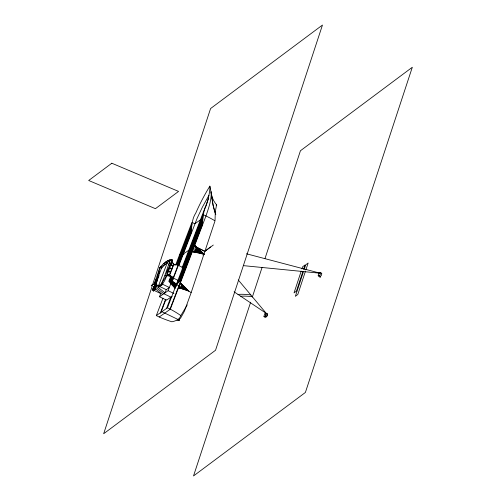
<?xml version="1.0" encoding="UTF-8"?>
<svg xmlns="http://www.w3.org/2000/svg" width="501" height="501" viewBox="0 0 501 501"><rect width="100%" height="100%" fill="white"/><g stroke="black" fill="none" stroke-linecap="round" stroke-linejoin="round"><path stroke-width="0.75" d="M155.993 286.046L155.723 286.61M177.066 320.371L178.513 320.007L180.636 318.041L184.424 311.209L191.188 292.559L215.023 220.841L215.317 211.66L216.576 204.784L216.181 205.56M190.317 235.614C192.209 228.005 191.207 219.926 195.772 213.075A50.488 11.091 -64.3 0 1 201.721 200.582L203.312 197.544A50.488 11.091 -64.3 0 1 209.869 186.14C212.023 195.559 212.155 205.441 215.737 214.547M201.44 227.805C203.281 220.434 202.473 212.712 206.136 205.805A50.488 10.815 -64.4 0 0 208.873 195.565L209.293 193.342A50.488 10.815 -64.4 0 0 209.869 186.14M158.535 286.215L161.98 284.894L161.479 283.71L164.898 275.406L166.57 275.481L161.479 283.71L158.391 285.877L158.886 287.067C167.61 281.618 167.296 268.956 172.187 260.789L172.181 259.631C166.927 259.505 163.032 263.983 159.863 267.615L156.55 281.111L154.759 282.52L154.183 284.7M168.931 264.979L170.008 259.75L168.386 260.889M153.6 286.879L152.83 289.785L153.325 290.968L155.798 289.234M161.98 284.894L162.9 283.666L161.479 283.71L169.351 287.499L166.263 289.672L165.042 292.86L156.575 286.14L154.22 288.288L155.285 284.349L156.519 283.478L156.945 285.182L156.575 286.14L152.987 289.152L153.694 286.528M153.719 286.772L153.181 288.776L154.195 288.062L155.091 284.725M155.46 287.417L156.519 283.478M187.23 304.921L180.736 315.736A53.137 18.719 20.9 0 1 178.224 319.281L177.73 319.625A53.137 18.719 20.9 0 1 172.206 321.723L171.887 321.786A48.146 16.965 20.9 0 1 159.212 317.001L156.318 315.611L162.982 298.17M153.231 289.891L153.669 288.463M154.759 284.894L155.999 281.362M152.241 285.99L103.663 433.741L215.543 350.249L322.462 25.05L210.583 108.542L152.486 285.069L152.761 284.462M250.638 302.209L193.518 475.95L305.391 392.458L412.31 67.259L300.437 150.751L265.042 258.41M252.347 297.018L262.111 267.315M263.939 316.363L264.973 313.231L267.659 313.563L266.632 316.695L263.939 316.363L264.666 317.196L266.012 317.358M265.179 316.607L266.25 313.344L238.244 279.946M265.286 316.745L266.363 313.482M266.895 316.231L267.503 314.377M301.207 271.122L294.043 292.916L296.423 291.137L302.867 271.529M301.921 268.943L302.642 266.764L305.015 264.991L303.587 269.35M303.537 271.436L295.358 296.316L297.807 294.488L305.504 271.072M304.257 269.244L305.698 264.854L308.153 263.025L305.986 269.607M320.696 277.147L319.644 277.072L318.185 275.7L319.212 272.569L320.79 272.682L321.761 273.596M320.734 276.727L319.757 275.813L320.79 272.682M321.179 275.719L321.786 273.872M161.028 266.651L159.863 267.615L154.759 282.52L155.197 283.46L154.671 284.869M174.373 264.841L171.567 261.228L172.181 259.631L170.052 260.464L164.898 275.406L172.187 260.789L167.791 260.576L169.651 261.679M153.619 287.674L152.83 289.785L153.325 290.968L155.604 288.457M158.942 273.671L159.744 271.573M155.197 283.46L155.817 283.027L161.836 267.277M152.987 289.152L154.471 286.916M158.072 278.118L156.869 281.268L156.55 281.111L157.289 280.591L155.986 284.011M158.316 277.485L159.036 275.6M153.325 290.968L153.632 290.173L152.83 289.785L155.297 288.05M153.895 289.484L154.414 288.119M158.504 285.708L167.234 262.868L165.624 262.092L167.29 261.478M158.886 287.067L159.193 286.265M166.958 273.289L168.311 269.738M170.484 264.065L171.298 261.935M172.112 296.266L166.545 300.168L159.481 296.767L160.696 293.573L154.27 290.48M169.576 275.387L173.86 264.184M170.728 276.358L168.812 281.368L175.031 288.382M175.657 265.016L191.952 222.381L194.839 223.772L202.874 218.135M171.242 277.015L169.614 281.268L175.563 287.975M176.565 264.622L191.883 224.542M171.749 277.673L170.415 281.167L175.513 286.916M177.204 264.941L191.726 226.953M172.256 278.331L171.21 281.067L176.07 286.547M159.481 296.767L168.129 290.693L172.745 278.625M178.118 264.547L191.407 229.765M178.25 264.647L172.012 280.961L176.014 285.476M173.747 264.885L178.638 264.628L172.413 280.911L171.674 281.43L176.058 286.378M160.276 313.213L165.555 299.404M178.475 265.599L190.825 233.284M160.971 312.392L165.981 299.285M178.819 265.687L197.162 218.223L202.429 207.063L208.942 195.321M166.438 308.741L170.872 297.131L163.808 293.73L155.341 287.01M182.026 267.947L208.673 198.233M156.318 315.611L167.44 307.802L203.074 214.572L205.967 215.962A47.294 16.658 20.9 0 1 214.528 220.54M177.504 283.466L203.011 216.733M178.675 282.395L202.849 219.144M179.846 281.318L202.536 221.956M170.014 309.036L201.953 225.475M156.575 278.393L154.759 282.52L155.817 283.027M154.559 287.104L154.559 287.392M170.052 260.464L165.067 264.384L159.863 267.615L161.685 268.668M161.428 268.342L165.067 264.384L165.324 264.716M181.606 279.702L176.333 284.543L188.921 291.2A47.294 16.658 20.9 0 1 191.119 292.584M210.589 246.962L204.815 251.277L194.144 245.897M213.294 245.045L204.771 251.402L194.1 246.029M202.861 254.996L204.064 254.12M171.567 261.228L172.187 260.789M166.57 275.481L165.956 275.913L170.221 275.7L173.02 279.314M155.316 284.568L156.325 283.854L155.429 287.198L154.414 287.906M153.012 290.605L153.632 290.173M159.212 317.001L170.334 309.192L205.967 215.962C208.566 208.172 211.647 200.112 211.146 191.764A20.453 18.618 54.9 0 0 216.739 204.99M190.63 247.131L196.373 249.936L194.651 245.565L203.174 253.619L192.328 251.646L196.373 249.936L204.471 254.383L192.328 251.646L197.776 250.657L194.651 245.565L203.894 253.863M159.863 267.615L161.316 267.033M165.123 262.994L163.464 263.614L165.067 264.384M178.588 287.599L181.763 287.198L180.416 282.821L188.921 291.2L178.588 287.599L183.009 287.85L180.416 282.821L187.781 290.517L178.588 287.599L184.236 288.501L180.416 282.821L186.623 289.835L178.588 287.599L185.439 289.165L180.416 282.821M176.076 264.772L178.638 264.628M192.328 251.646L199.16 251.383L194.651 245.565L201.859 252.867L192.328 251.646L200.519 252.122L194.651 245.565M318.185 275.7L319.757 275.813M243.586 265.655L319.513 273.164M179.696 319.594L178.224 319.281L179.565 319.926M179.201 319.945L177.73 319.625L179.07 320.277M246.442 253.782L319.532 273.039M183.022 253.706L183.798 254.038M183.873 254.214L182.971 253.838M183.591 254.101L183.297 253.976L194.714 246.292M195.985 246.761L194.701 246.135M195.835 246.68L194.476 246.035L195.121 246.329M195.246 246.536L194.426 246.166L196.348 247.087M195.672 246.592L194.476 246.035L195.315 246.417M195.49 246.649L194.426 246.166L196.148 246.98M194.476 246.035L195.496 246.505M195.722 246.761L194.426 246.166L195.941 246.874M179.502 254.94L182.395 256.337M177.893 265.148L184.963 268.549L180.084 281.324L173.014 277.923M170.622 264.703L173.189 265.943M169.413 267.853L171.987 269.093M168.211 271.003L170.785 272.237M166.689 273.997L173.753 277.397M167.873 275.444L172.369 277.61M169.52 279.52L172.413 280.911L176.314 285.307M171.674 281.43L177.454 284.217M156.945 285.182L166.263 289.672M168.129 290.693L173.916 293.48M167.44 307.802L170.334 309.192A48.146 16.965 20.9 0 1 180.786 315.542M161.879 311.703L179.408 320.145M234.099 291.82L266.25 313.344M154.108 287.875L162.568 294.594M167.234 262.868L167.484 263.194M215.756 214.528L213.082 205.103L211.284 193.292M155.285 284.349L155.567 285.482M240.718 296.254A38.208 13.07 18.2 0 1 252.304 296.717M237.988 294.425A42.297 14.466 18.2 0 1 250.813 294.932M151.233 285.852L151.54 285.338L151.233 285.852M151.847 285.413L152.141 284.894L151.847 285.413M153.087 284.549L153.375 284.029L153.087 284.549M168.374 271.379L167.365 274.022L169.419 275.011L170.428 272.369L168.374 271.379M169.576 268.229L168.568 270.872L170.622 271.861L171.63 269.225L169.576 268.229M170.778 265.085L169.77 267.722L171.824 268.711L172.832 266.075L170.778 265.085M171.918 262.111L170.973 264.572L173.033 265.561L173.546 264.215L171.918 262.111M111.817 163.226L88.69 180.492L155.429 208.679L178.563 191.413L111.817 163.226"/></g></svg>
